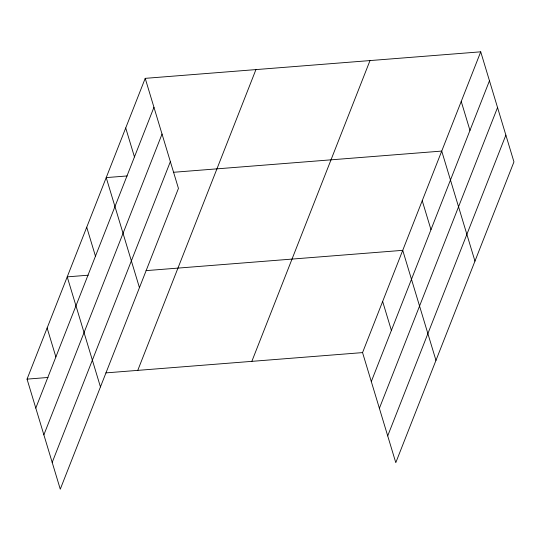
<?xml version="1.0" encoding="UTF-8"?>
<svg xmlns="http://www.w3.org/2000/svg" width="541" height="541" viewBox="0 0 541 541"><rect width="100%" height="100%" fill="white"/><g stroke="black" fill="none" stroke-linecap="round" stroke-linejoin="round"><path stroke-width="0.81" d="M145.211 78.35L178.442 188.396L60.274 489.179L27.05 379.126L145.211 78.35L480.726 51.821L513.95 161.874L395.789 462.65L362.558 352.604L480.726 51.821M35.787 408.076L153.955 107.294M43.868 434.842L162.036 134.06M52.193 462.413L170.361 161.637M137.766 370.375L255.934 69.593M251.842 361.354L370.003 60.572M371.302 381.547L489.463 80.771M379.383 408.313L497.544 107.531M387.708 435.89L505.869 135.108M127.189 175.947L106.219 177.604L139.443 287.656M173.323 172.302L441.727 151.081L474.957 261.127M88.197 275.207L67.226 276.864L100.45 386.916M146.07 270.628L402.734 250.334L435.965 360.387M27.05 379.126L48.021 377.469M105.894 372.891L362.558 352.604M461.23 101.451L469.967 130.395M422.23 200.704L430.974 229.655M382.649 301.465L391.386 330.416M125.715 127.974L134.459 156.924M86.722 227.234L95.459 256.184M47.135 327.995L55.879 356.945"/></g></svg>
